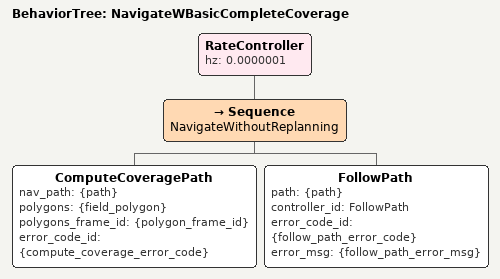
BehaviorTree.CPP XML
<root BTCPP_format="4" main_tree_to_execute="NavigateWBasicCompleteCoverage">
  <BehaviorTree ID="NavigateWBasicCompleteCoverage">
    <RateController hz="0.0000001"> <!-- once, for demo -->
      <Sequence name="NavigateWithoutReplanning">
        <ComputeCoveragePath nav_path="{path}" polygons="{field_polygon}" polygons_frame_id="{polygon_frame_id}" error_code_id="{compute_coverage_error_code}"/>
        <FollowPath path="{path}" controller_id="FollowPath" error_code_id="{follow_path_error_code}" error_msg="{follow_path_error_msg}"/>
      </Sequence>
    </RateController>
  </BehaviorTree>
</root>
